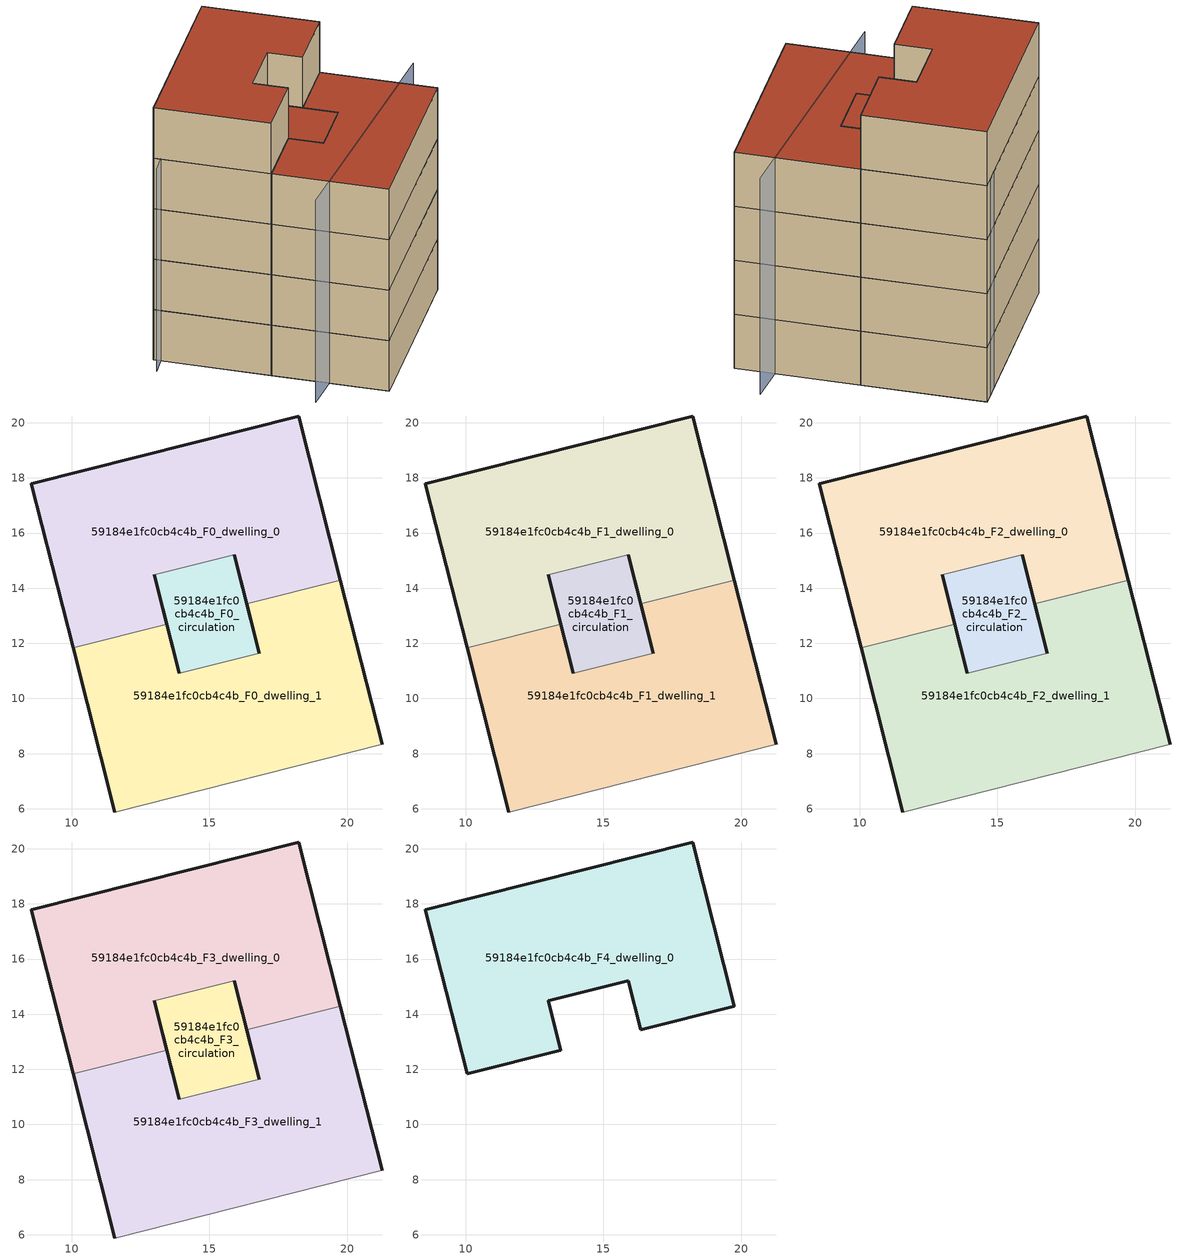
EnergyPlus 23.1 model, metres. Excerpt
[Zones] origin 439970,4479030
59184e1fc0cb4c4b_F0_dwelling_0
 floor ground (EU_floor_Construction): 19.75,14.3 18.24,20.24 8.54,17.78 10.06,11.83 13.45,12.69 13,14.48 15.9,15.22 16.36,13.43 z0
 wall outside (EU_wall_Construction): 16.36,13.43 15.9,15.22 / 13,14.48 13.45,12.69 / 10.06,11.83 8.54,17.78 18.24,20.24 19.75,14.3 z0:3
 wall to 59184e1fc0cb4c4b_F0_dwelling_1 (EU_wall_Construction): 19.75,14.3 16.36,13.43 / 13.45,12.69 10.06,11.83 z0:3
 wall to 59184e1fc0cb4c4b_F0_circulation (EU_wall_Construction): 15.9,15.22 13,14.48 z0:3
59184e1fc0cb4c4b_F0_dwelling_1
 floor ground (EU_floor_Construction): 21.26,8.35 19.75,14.3 16.36,13.43 16.81,11.65 13.9,10.91 13.45,12.69 10.06,11.83 11.57,5.88 z0
 wall outside (EU_wall_Construction): 13.45,12.69 13.9,10.91 / 16.81,11.65 16.36,13.43 / 19.75,14.3 21.26,8.35 / 11.57,5.88 10.06,11.83 z0:3
 wall adiabatic (EU_wall_Construction): 21.26,8.35 11.57,5.88 z0:3
 wall to 59184e1fc0cb4c4b_F0_circulation (EU_wall_Construction): 13.9,10.91 16.81,11.65 z0:3
59184e1fc0cb4c4b_F0_circulation
 floor ground (EU_floor_Construction): 16.81,11.65 15.9,15.22 13,14.48 13.9,10.91 z0
 wall outside (EU_wall_Construction): 15.9,15.22 16.81,11.65 / 13.9,10.91 13,14.48 z0:3
59184e1fc0cb4c4b_F1_dwelling_0
 floor to 59184e1fc0cb4c4b_F0_dwelling_0 (EU_floor_Construction): 19.75,14.3 18.24,20.24 8.54,17.78 10.06,11.83 13.45,12.69 13,14.48 15.9,15.22 16.36,13.43 z3
 wall outside (EU_wall_Construction): 16.36,13.43 15.9,15.22 / 13,14.48 13.45,12.69 / 10.06,11.83 8.54,17.78 18.24,20.24 19.75,14.3 z3:6
 wall to 59184e1fc0cb4c4b_F1_dwelling_1 (EU_wall_Construction): 19.75,14.3 16.36,13.43 / 13.45,12.69 10.06,11.83 z3:6
 wall to 59184e1fc0cb4c4b_F1_circulation (EU_wall_Construction): 15.9,15.22 13,14.48 z3:6
59184e1fc0cb4c4b_F1_dwelling_1
 floor to 59184e1fc0cb4c4b_F0_dwelling_1 (EU_floor_Construction): 21.26,8.35 19.75,14.3 16.36,13.43 16.81,11.65 13.9,10.91 13.45,12.69 10.06,11.83 11.57,5.88 z3
 wall outside (EU_wall_Construction): 13.45,12.69 13.9,10.91 / 16.81,11.65 16.36,13.43 / 19.75,14.3 21.26,8.35 / 11.57,5.88 10.06,11.83 z3:6
 wall adiabatic (EU_wall_Construction): 21.26,8.35 11.57,5.88 z3:6
 wall to 59184e1fc0cb4c4b_F1_circulation (EU_wall_Construction): 13.9,10.91 16.81,11.65 z3:6
59184e1fc0cb4c4b_F1_circulation
 floor to 59184e1fc0cb4c4b_F0_circulation (EU_floor_Construction): 16.81,11.65 15.9,15.22 13,14.48 13.9,10.91 z3
 wall outside (EU_wall_Construction): 15.9,15.22 16.81,11.65 / 13.9,10.91 13,14.48 z3:6
59184e1fc0cb4c4b_F2_dwelling_0
 floor to 59184e1fc0cb4c4b_F1_dwelling_0 (EU_floor_Construction): 19.75,14.3 18.24,20.24 8.54,17.78 10.06,11.83 13.45,12.69 13,14.48 15.9,15.22 16.36,13.43 z6
 wall outside (EU_wall_Construction): 16.36,13.43 15.9,15.22 / 13,14.48 13.45,12.69 / 10.06,11.83 8.54,17.78 18.24,20.24 19.75,14.3 z6:9
 wall to 59184e1fc0cb4c4b_F2_dwelling_1 (EU_wall_Construction): 19.75,14.3 16.36,13.43 / 13.45,12.69 10.06,11.83 z6:9
 wall to 59184e1fc0cb4c4b_F2_circulation (EU_wall_Construction): 15.9,15.22 13,14.48 z6:9
59184e1fc0cb4c4b_F2_dwelling_1
 floor to 59184e1fc0cb4c4b_F1_dwelling_1 (EU_floor_Construction): 21.26,8.35 19.75,14.3 16.36,13.43 16.81,11.65 13.9,10.91 13.45,12.69 10.06,11.83 11.57,5.88 z6
 wall outside (EU_wall_Construction): 13.45,12.69 13.9,10.91 / 16.81,11.65 16.36,13.43 / 19.75,14.3 21.26,8.35 / 11.57,5.88 10.06,11.83 z6:9
 wall adiabatic (EU_wall_Construction): 21.26,8.35 11.57,5.88 z6:9
 wall to 59184e1fc0cb4c4b_F2_circulation (EU_wall_Construction): 13.9,10.91 16.81,11.65 z6:9
59184e1fc0cb4c4b_F2_circulation
 floor to 59184e1fc0cb4c4b_F1_circulation (EU_floor_Construction): 16.81,11.65 15.9,15.22 13,14.48 13.9,10.91 z6
 wall outside (EU_wall_Construction): 15.9,15.22 16.81,11.65 / 13.9,10.91 13,14.48 z6:9
59184e1fc0cb4c4b_F3_dwelling_0
 floor to 59184e1fc0cb4c4b_F2_dwelling_0 (EU_floor_Construction): 19.75,14.3 18.24,20.24 8.54,17.78 10.06,11.83 13.45,12.69 13,14.48 15.9,15.22 16.36,13.43 z9
 wall outside (EU_wall_Construction): 16.36,13.43 15.9,15.22 / 13,14.48 13.45,12.69 / 10.06,11.83 8.54,17.78 18.24,20.24 19.75,14.3 z9:12
 wall to 59184e1fc0cb4c4b_F3_dwelling_1 (EU_wall_Construction): 19.75,14.3 16.36,13.43 / 13.45,12.69 10.06,11.83 z9:12
 wall to 59184e1fc0cb4c4b_F3_circulation (EU_wall_Construction): 15.9,15.22 13,14.48 z9:12
59184e1fc0cb4c4b_F3_dwelling_1
 floor to 59184e1fc0cb4c4b_F2_dwelling_1 (EU_floor_Construction): 21.26,8.35 19.75,14.3 16.36,13.43 16.81,11.65 13.9,10.91 13.45,12.69 10.06,11.83 11.57,5.88 z9
 wall outside (EU_wall_Construction): 13.45,12.69 13.9,10.91 / 16.81,11.65 16.36,13.43 / 19.75,14.3 21.26,8.35 / 11.57,5.88 10.06,11.83 z9:12
 wall adiabatic (EU_wall_Construction): 21.26,8.35 11.57,5.88 z9:12
 wall to 59184e1fc0cb4c4b_F3_circulation (EU_wall_Construction): 13.9,10.91 16.81,11.65 z9:12
 roof outside (EU_roof_Construction): 19.75,14.3 21.26,8.35 11.57,5.88 10.06,11.83 13.45,12.69 13.9,10.91 16.81,11.65 16.36,13.43 z12
59184e1fc0cb4c4b_F3_circulation
 floor to 59184e1fc0cb4c4b_F2_circulation (EU_floor_Construction): 16.81,11.65 15.9,15.22 13,14.48 13.9,10.91 z9
 wall outside (EU_wall_Construction): 15.9,15.22 16.81,11.65 / 13.9,10.91 13,14.48 z9:12
 roof outside (EU_roof_Construction): 15.9,15.22 16.81,11.65 13.9,10.91 13,14.48 z12
59184e1fc0cb4c4b_F4_dwelling_0
 floor to 59184e1fc0cb4c4b_F3_dwelling_0 (EU_floor_Construction): 19.75,14.3 18.24,20.24 8.54,17.78 10.06,11.83 13.45,12.69 13,14.48 15.9,15.22 16.36,13.43 z12
 wall outside (EU_wall_Construction): 18.24,20.24 19.75,14.3 16.36,13.43 15.9,15.22 13,14.48 13.45,12.69 10.06,11.83 8.54,17.78 18.24,20.24 z12:15
 roof outside (EU_roof_Construction): 18.24,20.24 19.75,14.3 16.36,13.43 15.9,15.22 13,14.48 13.45,12.69 10.06,11.83 8.54,17.78 z15
shading: 8.89,8.67 22.72,10.52 / 17.64,20.12 7.69,17.12 z0:12
[Building]
EU S2 Campaign: North Axis=0; Terrain=City; Solar Distribution=FullExterior
[Site:Location]
Madrid: Latitude=40.5; Longitude=-3.5; Time Zone=1; Elevation=609
[SizingPeriod:WeatherFileDays]
AnnualSizingPeriod: Begin Month=1; Begin Day of Month=1; End Month=12; End Day of Month=31; Day of Week for Start Day=Monday; Use Weather File Daylight Saving Period=No; Use Weather File Rain and Snow Indicators=No
[MATERIAL]
EU_InternalMass_Material: Roughness=MediumRough; Thickness=0.1; Conductivity=1; Density=1800; Specific Heat=900; Thermal Absorptance=0.9; Solar Absorptance=0.7; Visible Absorptance=0.7
[MATERIAL:NOMASS] Roughness=MediumRough; Thermal Absorptance=0.9; Solar Absorptance=0.7; Visible Absorptance=0.7
Name | Thermal Resistance
EU_wall_NoMass | 1.60022
EU_roof_NoMass | 1.57597
EU_floor_NoMass | 0.470652
[CONSTRUCTION]
EU_wall_Construction: EU_wall_NoMass
EU_roof_Construction: EU_roof_NoMass
EU_floor_Construction: EU_floor_NoMass
EU_InternalMass_Construction: EU_InternalMass_Material
[ZONE] Type=1; Multiplier=1; Ceiling Height=autocalculate; Floor Area=autocalculate; Part of Total Floor Area=Yes
Name | Volume
59184e1fc0cb4c4b_F0_dwelling_0; 59184e1fc0cb4c4b_F1_dwelling_0; 59184e1fc0cb4c4b_F2_dwelling_0; 59184e1fc0cb4c4b_F3_dwelling_0; 59184e1fc0cb4c4b_F4_dwelling_0 | 167.603
59184e1fc0cb4c4b_F0_dwelling_1 | 167.622
59184e1fc0cb4c4b_F1_dwelling_1; 59184e1fc0cb4c4b_F2_dwelling_1; 59184e1fc0cb4c4b_F3_dwelling_1 | 167.623
59184e1fc0cb4c4b_F0_circulation; 59184e1fc0cb4c4b_F1_circulation; 59184e1fc0cb4c4b_F2_circulation; 59184e1fc0cb4c4b_F3_circulation | 33.1469
[INTERNALMASS] Construction=EU_InternalMass_Construction
Name | Zone or ZoneList | Surface Area
59184e1fc0cb4c4b_F0_dwelling_0_EU_InternalMass | 59184e1fc0cb4c4b_F0_dwelling_0 | 55.8697
59184e1fc0cb4c4b_F0_dwelling_1_EU_InternalMass | 59184e1fc0cb4c4b_F0_dwelling_1 | 55.8697
59184e1fc0cb4c4b_F1_dwelling_0_EU_InternalMass | 59184e1fc0cb4c4b_F1_dwelling_0 | 55.8697
59184e1fc0cb4c4b_F1_dwelling_1_EU_InternalMass | 59184e1fc0cb4c4b_F1_dwelling_1 | 55.8697
59184e1fc0cb4c4b_F2_dwelling_0_EU_InternalMass | 59184e1fc0cb4c4b_F2_dwelling_0 | 55.8697
59184e1fc0cb4c4b_F2_dwelling_1_EU_InternalMass | 59184e1fc0cb4c4b_F2_dwelling_1 | 55.8697
59184e1fc0cb4c4b_F3_dwelling_0_EU_InternalMass | 59184e1fc0cb4c4b_F3_dwelling_0 | 55.8697
59184e1fc0cb4c4b_F3_dwelling_1_EU_InternalMass | 59184e1fc0cb4c4b_F3_dwelling_1 | 55.8697
59184e1fc0cb4c4b_F4_dwelling_0_EU_InternalMass | 59184e1fc0cb4c4b_F4_dwelling_0 | 123.739
[OTHEREQUIPMENT] Fuel Type=Electricity; Design Level Calculation Method=Watts/Area; Power per Zone Floor Area=1; Fraction Latent=0; Fraction Radiant=0; Fraction Lost=0; Carbon Dioxide Generation Rate=0; EndUse Subcategory=EU_Step8_InternalGains
Name | Zone or ZoneList or Space or SpaceList | Schedule
EU_Step8_InternalGain_59184e1fc0cb4c4b_F0_dwelling_0_f000 | 59184e1fc0cb4c4b_F0_dwelling_0 | EU_Step8_GainSchedule_59184e1fc0cb4c4b_F0_dwelling_0_f000
EU_Step8_InternalGain_59184e1fc0cb4c4b_F0_dwelling_1_f000 | 59184e1fc0cb4c4b_F0_dwelling_1 | EU_Step8_GainSchedule_59184e1fc0cb4c4b_F0_dwelling_1_f000
EU_Step8_InternalGain_59184e1fc0cb4c4b_F1_dwelling_0_f000 | 59184e1fc0cb4c4b_F1_dwelling_0 | EU_Step8_GainSchedule_59184e1fc0cb4c4b_F1_dwelling_0_f000
EU_Step8_InternalGain_59184e1fc0cb4c4b_F1_dwelling_1_f000 | 59184e1fc0cb4c4b_F1_dwelling_1 | EU_Step8_GainSchedule_59184e1fc0cb4c4b_F1_dwelling_1_f000
EU_Step8_InternalGain_59184e1fc0cb4c4b_F2_dwelling_0_f000 | 59184e1fc0cb4c4b_F2_dwelling_0 | EU_Step8_GainSchedule_59184e1fc0cb4c4b_F2_dwelling_0_f000
EU_Step8_InternalGain_59184e1fc0cb4c4b_F2_dwelling_1_f000 | 59184e1fc0cb4c4b_F2_dwelling_1 | EU_Step8_GainSchedule_59184e1fc0cb4c4b_F2_dwelling_1_f000
EU_Step8_InternalGain_59184e1fc0cb4c4b_F3_dwelling_0_f000 | 59184e1fc0cb4c4b_F3_dwelling_0 | EU_Step8_GainSchedule_59184e1fc0cb4c4b_F3_dwelling_0_f000
EU_Step8_InternalGain_59184e1fc0cb4c4b_F3_dwelling_1_f000 | 59184e1fc0cb4c4b_F3_dwelling_1 | EU_Step8_GainSchedule_59184e1fc0cb4c4b_F3_dwelling_1_f000
EU_Step8_InternalGain_59184e1fc0cb4c4b_F4_dwelling_0_f000 | 59184e1fc0cb4c4b_F4_dwelling_0 | EU_Step8_GainSchedule_59184e1fc0cb4c4b_F4_dwelling_0_f000
[ZONEINFILTRATION:DESIGNFLOWRATE] Schedule=EU_AlwaysOn; Design Flow Rate Calculation Method=Flow/Area; Flow Rate per Floor Area=0.0005; Constant Term Coefficient=1; Temperature Term Coefficient=0; Velocity Term Coefficient=0; Velocity Squared Term Coefficient=0
Name | Zone or ZoneList or Space or SpaceList
EU_Circulation_Infiltration_59184e1fc0cb4c4b_F0_circulation | 59184e1fc0cb4c4b_F0_circulation
EU_Circulation_Infiltration_59184e1fc0cb4c4b_F1_circulation | 59184e1fc0cb4c4b_F1_circulation
EU_Circulation_Infiltration_59184e1fc0cb4c4b_F2_circulation | 59184e1fc0cb4c4b_F2_circulation
EU_Circulation_Infiltration_59184e1fc0cb4c4b_F3_circulation | 59184e1fc0cb4c4b_F3_circulation
[ZONEVENTILATION:DESIGNFLOWRATE] Schedule=EU_AlwaysOn; Design Flow Rate Calculation Method=AirChanges/Hour; Air Changes per Hour=0.480704; Ventilation Type=Natural; Fan Pressure Rise=0; Fan Total Efficiency=1; Constant Term Coefficient=1; Temperature Term Coefficient=0; Velocity Term Coefficient=0; Velocity Squared Term Coefficient=0; Minimum Indoor Temperature=-100; Maximum Indoor Temperature=100; Delta Temperature=-100; Minimum Outdoor Temperature=-100; Maximum Outdoor Temperature=100; Maximum Wind Speed=40
Name | Zone or ZoneList or Space or SpaceList
EU_ConstantAir_59184e1fc0cb4c4b_F0_dwelling_0 | 59184e1fc0cb4c4b_F0_dwelling_0
EU_ConstantAir_59184e1fc0cb4c4b_F0_dwelling_1 | 59184e1fc0cb4c4b_F0_dwelling_1
EU_ConstantAir_59184e1fc0cb4c4b_F1_dwelling_0 | 59184e1fc0cb4c4b_F1_dwelling_0
EU_ConstantAir_59184e1fc0cb4c4b_F1_dwelling_1 | 59184e1fc0cb4c4b_F1_dwelling_1
EU_ConstantAir_59184e1fc0cb4c4b_F2_dwelling_0 | 59184e1fc0cb4c4b_F2_dwelling_0
EU_ConstantAir_59184e1fc0cb4c4b_F2_dwelling_1 | 59184e1fc0cb4c4b_F2_dwelling_1
EU_ConstantAir_59184e1fc0cb4c4b_F3_dwelling_0 | 59184e1fc0cb4c4b_F3_dwelling_0
EU_ConstantAir_59184e1fc0cb4c4b_F3_dwelling_1 | 59184e1fc0cb4c4b_F3_dwelling_1
EU_ConstantAir_59184e1fc0cb4c4b_F4_dwelling_0 | 59184e1fc0cb4c4b_F4_dwelling_0
[HVACTEMPLATE:THERMOSTAT] Constant Heating Setpoint=20; Constant Cooling Setpoint=50
EU_HeatOnly_59184e1fc0cb4c4b_F0_dwelling_0; EU_HeatOnly_59184e1fc0cb4c4b_F0_dwelling_1; EU_HeatOnly_59184e1fc0cb4c4b_F1_dwelling_0; EU_HeatOnly_59184e1fc0cb4c4b_F1_dwelling_1; EU_HeatOnly_59184e1fc0cb4c4b_F2_dwelling_0; EU_HeatOnly_59184e1fc0cb4c4b_F2_dwelling_1; EU_HeatOnly_59184e1fc0cb4c4b_F3_dwelling_0; EU_HeatOnly_59184e1fc0cb4c4b_F3_dwelling_1; EU_HeatOnly_59184e1fc0cb4c4b_F4_dwelling_0
[HVACTEMPLATE:ZONE:IDEALLOADSAIRSYSTEM] System Availability Schedule=EU_AlwaysOn; Maximum Heating Supply Air Temperature=50; Minimum Cooling Supply Air Temperature=13; Maximum Heating Supply Air Humidity Ratio=0.0156; Minimum Cooling Supply Air Humidity Ratio=0.0077; Heating Limit=NoLimit; Cooling Limit=NoLimit; Heating Availability Schedule=EU_AlwaysOn; Cooling Availability Schedule=EU_CoolingOff; Dehumidification Control Type=ConstantSensibleHeatRatio; Cooling Sensible Heat Ratio=0.7; Dehumidification Setpoint=60; Humidification Control Type=None; Humidification Setpoint=30; Outdoor Air Method=None; Outdoor Air Flow Rate per Person=0.00944; Outdoor Air Flow Rate per Zone Floor Area=0; Outdoor Air Flow Rate per Zone=0; Demand Controlled Ventilation Type=None; Outdoor Air Economizer Type=NoEconomizer; Heat Recovery Type=None; Sensible Heat Recovery Effectiveness=0.7; Latent Heat Recovery Effectiveness=0.65
Name | Template Thermostat
59184e1fc0cb4c4b_F0_dwelling_0 | EU_HeatOnly_59184e1fc0cb4c4b_F0_dwelling_0
59184e1fc0cb4c4b_F0_dwelling_1 | EU_HeatOnly_59184e1fc0cb4c4b_F0_dwelling_1
59184e1fc0cb4c4b_F1_dwelling_0 | EU_HeatOnly_59184e1fc0cb4c4b_F1_dwelling_0
59184e1fc0cb4c4b_F1_dwelling_1 | EU_HeatOnly_59184e1fc0cb4c4b_F1_dwelling_1
59184e1fc0cb4c4b_F2_dwelling_0 | EU_HeatOnly_59184e1fc0cb4c4b_F2_dwelling_0
59184e1fc0cb4c4b_F2_dwelling_1 | EU_HeatOnly_59184e1fc0cb4c4b_F2_dwelling_1
59184e1fc0cb4c4b_F3_dwelling_0 | EU_HeatOnly_59184e1fc0cb4c4b_F3_dwelling_0
59184e1fc0cb4c4b_F3_dwelling_1 | EU_HeatOnly_59184e1fc0cb4c4b_F3_dwelling_1
59184e1fc0cb4c4b_F4_dwelling_0 | EU_HeatOnly_59184e1fc0cb4c4b_F4_dwelling_0
[SIZING:ZONE] Zone Cooling Design Supply Air Temperature Input Method=SupplyAirTemperature; Zone Cooling Design Supply Air Temperature=13; Zone Heating Design Supply Air Temperature Input Method=SupplyAirTemperature; Zone Heating Design Supply Air Temperature=50; Zone Cooling Design Supply Air Humidity Ratio=0.008; Zone Heating Design Supply Air Humidity Ratio=0.008; Cooling Design Air Flow Method=DesignDay; Cooling Design Air Flow Rate=0; Cooling Minimum Air Flow per Zone Floor Area=0.000762; Cooling Minimum Air Flow=0; Cooling Minimum Air Flow Fraction=0.2; Heating Design Air Flow Method=DesignDay; Heating Design Air Flow Rate=0; Heating Maximum Air Flow per Zone Floor Area=0.002032; Heating Maximum Air Flow=0.141576; Heating Maximum Air Flow Fraction=0.3; Account for Dedicated Outdoor Air System=No; Dedicated Outdoor Air System Control Strategy=NeutralSupplyAir; Dedicated Outdoor Air Low Setpoint Temperature for Design=autosize; Dedicated Outdoor Air High Setpoint Temperature for Design=autosize; Zone Load Sizing Method=Sensible Load Only No Latent Load; Zone Latent Cooling Design Supply Air Humidity Ratio Input Method=HumidityRatioDifference; Zone Cooling Design Supply Air Humidity Ratio Difference=0.005; Zone Latent Heating Design Supply Air Humidity Ratio Input Method=HumidityRatioDifference; Zone Humidification Design Supply Air Humidity Ratio Difference=0.005
59184e1fc0cb4c4b_F0_dwelling_0; 59184e1fc0cb4c4b_F0_dwelling_1; 59184e1fc0cb4c4b_F1_dwelling_0; 59184e1fc0cb4c4b_F1_dwelling_1; 59184e1fc0cb4c4b_F2_dwelling_0; 59184e1fc0cb4c4b_F2_dwelling_1; 59184e1fc0cb4c4b_F3_dwelling_0; 59184e1fc0cb4c4b_F3_dwelling_1; 59184e1fc0cb4c4b_F4_dwelling_0
[SCHEDULE:CONSTANT]
Name | Hourly Value
EU_AlwaysOn | 1
EU_CoolingOff | 0
[SCHEDULE:FILE] Column Number=1; Rows to Skip at Top=0; Number of Hours of Data=8760; Column Separator=Comma; Interpolate to Timestep=No; Minutes per Item=60; Adjust Schedule for Daylight Savings=Yes
Name | File
EU_Step8_GainSchedule_59184e1fc0cb4c4b_F0_dwelling_0_f000 | ../../schedules/59184e1fc0cb4c4b/59184e1fc0cb4c4b_F0_dwelling_0_f000_gain.csv
EU_Step8_GainSchedule_59184e1fc0cb4c4b_F0_dwelling_1_f000 | ../../schedules/59184e1fc0cb4c4b/59184e1fc0cb4c4b_F0_dwelling_1_f000_gain.csv
EU_Step8_GainSchedule_59184e1fc0cb4c4b_F1_dwelling_0_f000 | ../../schedules/59184e1fc0cb4c4b/59184e1fc0cb4c4b_F1_dwelling_0_f000_gain.csv
EU_Step8_GainSchedule_59184e1fc0cb4c4b_F1_dwelling_1_f000 | ../../schedules/59184e1fc0cb4c4b/59184e1fc0cb4c4b_F1_dwelling_1_f000_gain.csv
EU_Step8_GainSchedule_59184e1fc0cb4c4b_F2_dwelling_0_f000 | ../../schedules/59184e1fc0cb4c4b/59184e1fc0cb4c4b_F2_dwelling_0_f000_gain.csv
EU_Step8_GainSchedule_59184e1fc0cb4c4b_F2_dwelling_1_f000 | ../../schedules/59184e1fc0cb4c4b/59184e1fc0cb4c4b_F2_dwelling_1_f000_gain.csv
EU_Step8_GainSchedule_59184e1fc0cb4c4b_F3_dwelling_0_f000 | ../../schedules/59184e1fc0cb4c4b/59184e1fc0cb4c4b_F3_dwelling_0_f000_gain.csv
EU_Step8_GainSchedule_59184e1fc0cb4c4b_F3_dwelling_1_f000 | ../../schedules/59184e1fc0cb4c4b/59184e1fc0cb4c4b_F3_dwelling_1_f000_gain.csv
EU_Step8_GainSchedule_59184e1fc0cb4c4b_F4_dwelling_0_f000 | ../../schedules/59184e1fc0cb4c4b/59184e1fc0cb4c4b_F4_dwelling_0_f000_gain.csv
